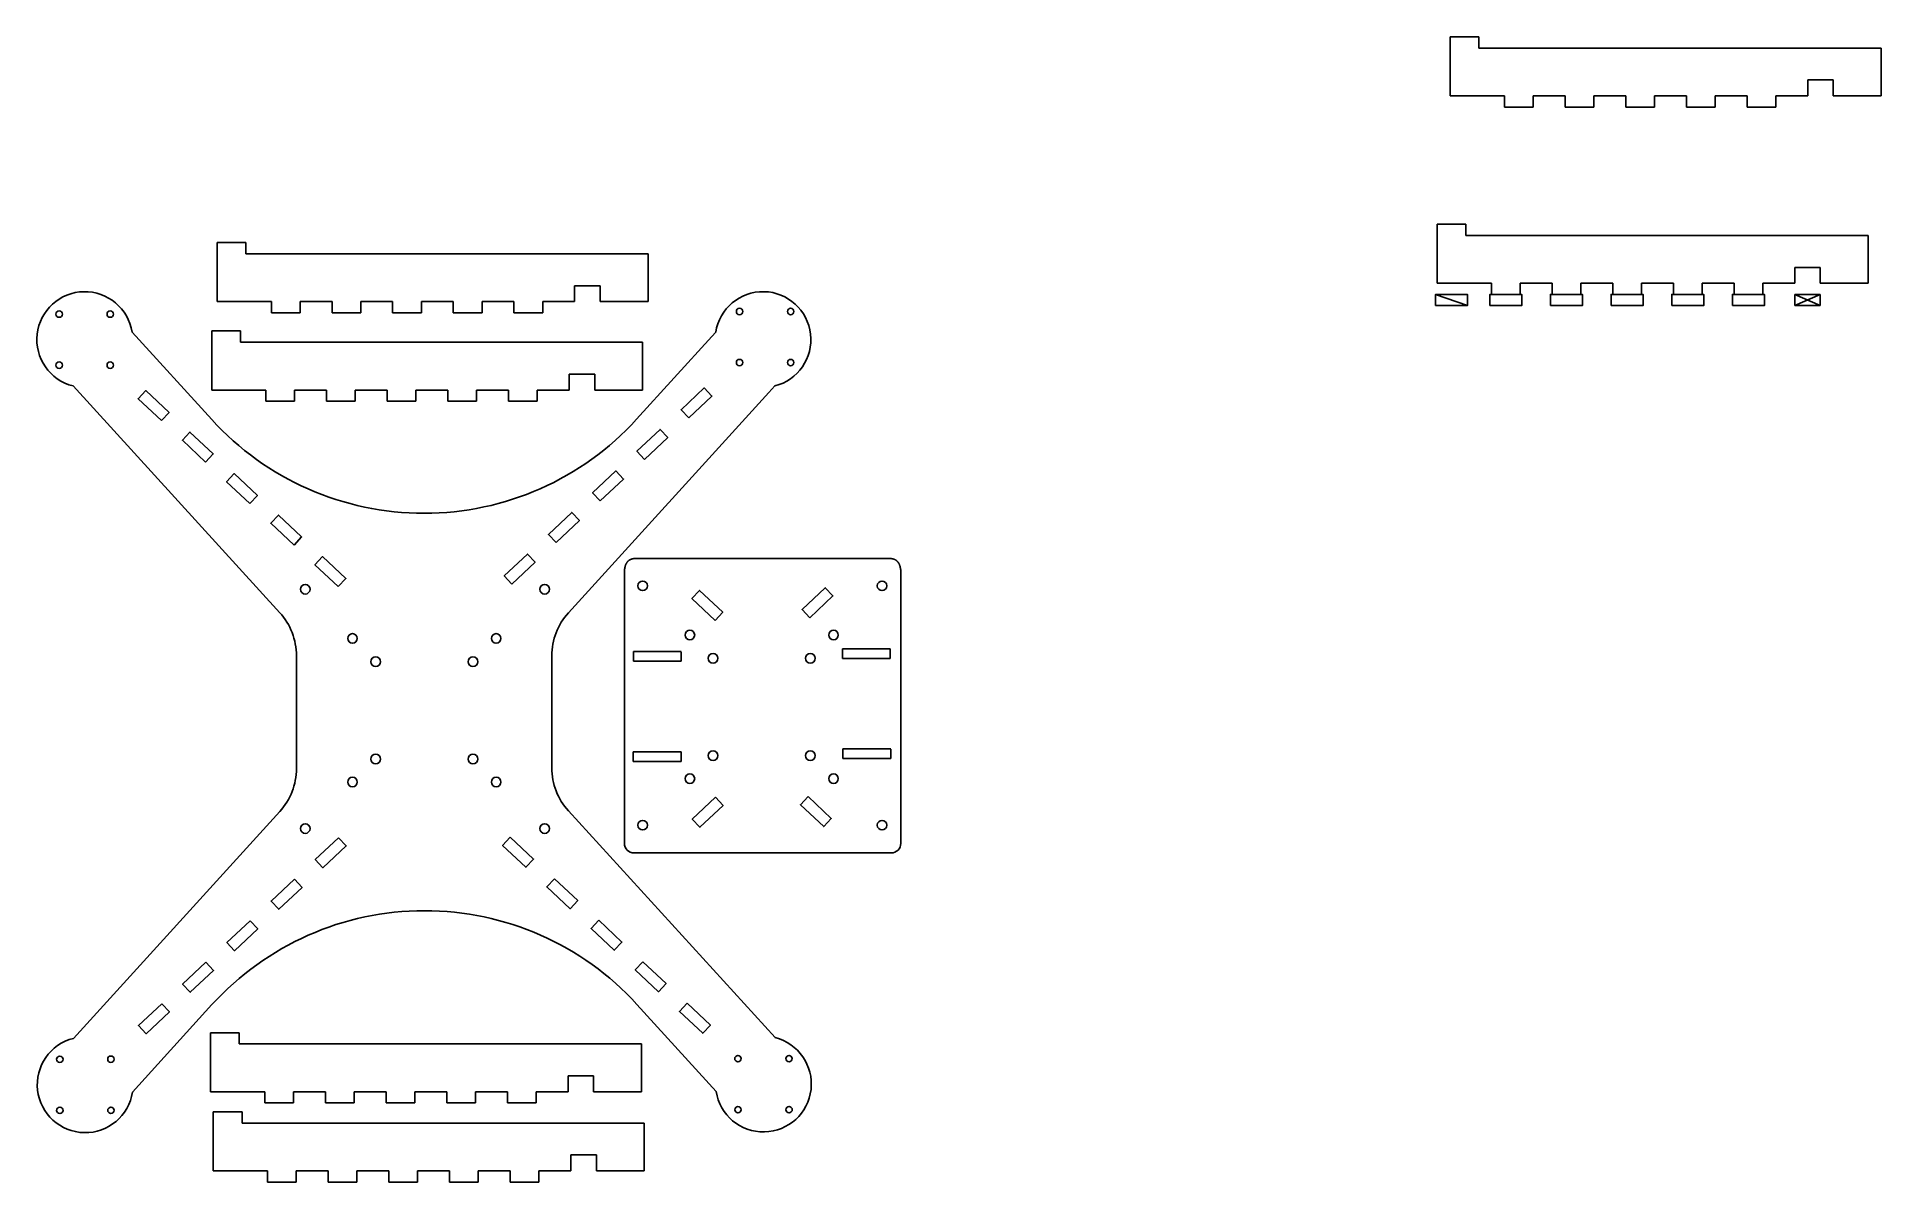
# Model space of a CAD drawing. Header units: millimetres. Extents: x 66 to 643, y 19 to 378.
import ezdxf

# ---------------------------------------------------------------- set-up
doc = ezdxf.new("R2010")
doc.units = ezdxf.units.MM
doc.layers.add('CORTES_INTERIORES', color=1, linetype='Continuous')
doc.layers.add('FRAME', color=7, linetype='Continuous')

msp = doc.modelspace()

# ---------------------------------------------------------------- linework, layer by layer
for p, q in [((508.5, 377.65), (517.5, 377.65)), ((508.5, 377.65), (508.5, 374.15)), ((517.5, 377.65), (517.5, 374.15)), ((508.5, 374.15), (508.5, 359.15)), ((517.5, 374.15), (643.5, 374.15)), ((643.5, 374.15), (643.5, 359.15)), ((620.5, 364.15), (620.5, 359.15)), ((620.5, 364.15), (628.5, 364.15)), ((628.5, 364.15), (628.5, 359.15)), ((508.5, 359.15), (525.5, 359.15)), ((534.5, 359.15), (544.5, 359.15)), ((553.5, 359.15), (563.5, 359.15)), ((572.5, 359.15), (582.5, 359.15)), ((591.5, 359.15), (601.5, 359.15)), ((610.5, 359.15), (620.5, 359.15)), ((628.5, 359.15), (643.5, 359.15)), ((504.42, 318.92), (513.42, 318.92)), ((504.42, 318.92), (504.42, 315.42)), ((513.42, 318.92), (513.42, 315.42)), ((122.19, 313.17), (131.19, 313.17)), ((122.19, 313.17), (122.19, 309.67)), ((131.19, 313.17), (131.19, 309.67)), ((504.42, 315.42), (504.42, 300.42)), ((513.42, 315.42), (639.42, 315.42)), ((639.42, 315.42), (639.42, 300.42)), ((122.19, 309.67), (122.19, 294.67)), ((131.19, 309.67), (257.19, 309.67)), ((257.19, 309.67), (257.19, 294.67)), ((616.42, 305.42), (616.42, 300.42)), ((616.42, 305.42), (624.42, 305.42)), ((624.42, 305.42), (624.42, 300.42)), ((122.19, 294.67), (139.19, 294.67)), ((148.19, 294.67), (158.19, 294.67)), ((167.19, 294.67), (177.19, 294.67)), ((186.19, 294.67), (196.19, 294.67)), ((205.19, 294.67), (215.19, 294.67)), ((224.19, 294.67), (234.19, 294.67)), ((234.19, 299.67), (234.19, 294.67)), ((234.19, 299.67), (242.19, 299.67)), ((242.19, 299.67), (242.19, 294.67)), ((242.19, 294.67), (257.19, 294.67)), ((503.92, 296.92), (513.92, 293.42)), ((504.42, 300.42), (521.42, 300.42)), ((530.42, 300.42), (540.42, 300.42)), ((549.42, 300.42), (559.42, 300.42)), ((568.42, 300.42), (578.42, 300.42)), ((587.42, 300.42), (597.42, 300.42)), ((606.42, 300.42), (616.42, 300.42)), ((616.42, 296.92), (616.42, 293.42)), ((616.42, 296.92), (624.42, 296.92)), ((616.42, 296.92), (624.42, 293.42)), ((616.42, 293.42), (624.42, 296.92)), ((624.42, 300.42), (639.42, 300.42)), ((624.42, 296.92), (624.42, 293.42)), ((616.42, 293.42), (624.45, 293.42)), ((120.49, 285.48), (129.49, 285.48)), ((120.49, 285.48), (120.49, 281.98)), ((129.49, 285.48), (129.49, 281.98)), ((120.49, 281.98), (120.49, 266.98)), ((129.49, 281.98), (255.49, 281.98)), ((255.49, 281.98), (255.49, 266.98)), ((232.49, 271.98), (232.49, 266.98)), ((232.49, 271.98), (240.49, 271.98)), ((240.49, 271.98), (240.49, 266.98)), ((120.49, 266.98), (137.49, 266.98)), ((146.49, 266.98), (156.49, 266.98)), ((165.49, 266.98), (175.49, 266.98)), ((184.49, 266.98), (194.49, 266.98)), ((203.49, 266.98), (213.49, 266.98)), ((222.49, 266.98), (232.49, 266.98)), ((240.49, 266.98), (255.49, 266.98)), ((120.15, 65.56), (129.15, 65.56)), ((120.15, 65.56), (120.15, 62.06)), ((129.15, 65.56), (129.15, 62.06)), ((120.15, 62.06), (120.15, 47.06)), ((129.15, 62.06), (255.15, 62.06)), ((255.15, 62.06), (255.15, 47.06)), ((232.15, 52.06), (232.15, 47.06)), ((232.15, 52.06), (240.15, 52.06)), ((240.15, 52.06), (240.15, 47.06)), ((120.15, 47.06), (137.15, 47.06)), ((146.15, 47.06), (156.15, 47.06)), ((165.15, 47.06), (175.15, 47.06)), ((184.15, 47.06), (194.15, 47.06)), ((203.15, 47.06), (213.15, 47.06)), ((222.15, 47.06), (232.15, 47.06)), ((240.15, 47.06), (255.15, 47.06)), ((121.01, 40.76), (130.01, 40.76)), ((121.01, 40.76), (121.01, 37.26)), ((130.01, 40.76), (130.01, 37.26)), ((121.01, 37.26), (121.01, 22.26)), ((130.01, 37.26), (256.01, 37.26)), ((256.01, 37.26), (256.01, 22.26)), ((233.01, 27.26), (233.01, 22.26)), ((233.01, 27.26), (241.01, 27.26)), ((241.01, 27.26), (241.01, 22.26)), ((121.01, 22.26), (138.01, 22.26)), ((147.01, 22.26), (157.01, 22.26)), ((166.01, 22.26), (176.01, 22.26)), ((185.01, 22.26), (195.01, 22.26)), ((204.01, 22.26), (214.01, 22.26)), ((223.01, 22.26), (233.01, 22.26)), ((241.01, 22.26), (256.01, 22.26))]:
    msp.add_line(p, q)
for points in [[(503.92, 293.42), (503.92, 296.92), (513.92, 296.92), (513.92, 293.42)], [(520.92, 293.42), (520.92, 296.92), (530.92, 296.92), (530.92, 293.42)], [(539.92, 293.42), (539.92, 296.92), (549.92, 296.92), (549.92, 293.42)], [(558.92, 293.42), (558.92, 296.92), (568.92, 296.92), (568.92, 293.42)], [(577.92, 293.42), (577.92, 296.92), (587.92, 296.92), (587.92, 293.42)], [(596.92, 293.42), (596.92, 296.92), (606.92, 296.92), (606.92, 293.42)]]:
    msp.add_lwpolyline(points, close=True)
at = {"layer": 'CORTES_INTERIORES', "color": 1, "linetype": 'Continuous'}
msp.add_line((252.92, 214.16), (253.43, 214.16), dxfattribs=at)
at = {"layer": 'CORTES_INTERIORES'}
for p, q in [((252.61, 185), (267.61, 185)), ((252.61, 182), (252.61, 185)), ((252.61, 181.98), (252.61, 184.98)), ((267.62, 181.98), (267.62, 184.98)), ((318.08, 185.88), (333.08, 185.88)), ((318.08, 182.88), (318.08, 185.88)), ((318.08, 182.87), (318.08, 185.87)), ((333.09, 182.87), (333.09, 185.87)), ((252.62, 181.98), (267.62, 181.98)), ((318.09, 182.87), (333.09, 182.87)), ((252.57, 153.6), (267.57, 153.6)), ((252.57, 150.6), (252.57, 153.6)), ((252.57, 150.59), (252.57, 153.59)), ((252.58, 150.59), (267.58, 150.59)), ((267.58, 150.59), (267.58, 153.59)), ((318.22, 154.49), (333.22, 154.49)), ((318.22, 151.49), (318.22, 154.49)), ((318.22, 151.47), (318.22, 154.47)), ((318.23, 151.47), (333.23, 151.47)), ((333.23, 151.47), (333.23, 154.47))]:
    msp.add_line(p, q, dxfattribs=at)
for points in [[(104.74, 257.4), (107.14, 259.96), (99.85, 266.8), (97.45, 264.25)], [(269.94, 258.23), (267.54, 260.78), (274.83, 267.63), (277.23, 265.08)], [(256.09, 245.22), (253.69, 247.77), (260.98, 254.62), (263.38, 252.07)], [(118.59, 244.4), (120.99, 246.95), (113.7, 253.79), (111.3, 251.24)], [(132.44, 231.39), (134.83, 233.94), (127.55, 240.78), (125.15, 238.23)], [(242.24, 232.21), (239.85, 234.76), (247.13, 241.61), (249.53, 239.06)], [(146.29, 218.38), (148.68, 220.93), (141.39, 227.78), (139, 225.22)], [(228.39, 219.2), (226, 221.75), (233.29, 228.6), (235.68, 226.05)], [(160.13, 205.37), (162.53, 207.92), (155.24, 214.77), (152.85, 212.22)], [(214.54, 206.19), (212.15, 208.74), (219.44, 215.59), (221.83, 213.04)], [(278.22, 194.79), (280.62, 197.34), (273.33, 204.19), (270.93, 201.64)], [(307.84, 195.61), (305.45, 198.17), (312.74, 205.01), (315.13, 202.46)], [(278.32, 139.37), (280.72, 136.82), (273.43, 129.98), (271.03, 132.53)], [(307.34, 139.55), (304.94, 137), (312.23, 130.15), (314.62, 132.7)], [(160.24, 126.67), (162.63, 124.12), (155.35, 117.27), (152.95, 119.82)], [(214.04, 126.85), (211.64, 124.29), (218.93, 117.45), (221.32, 120)], [(146.39, 113.66), (148.79, 111.11), (141.5, 104.26), (139.1, 106.82)], [(227.88, 113.84), (225.49, 111.29), (232.78, 104.44), (235.17, 106.99)], [(132.54, 100.65), (134.94, 98.1), (127.65, 91.26), (125.25, 93.81)], [(241.73, 100.83), (239.34, 98.28), (246.62, 91.43), (249.02, 93.98)], [(118.69, 87.64), (121.09, 85.09), (113.8, 78.25), (111.4, 80.8)], [(255.58, 87.82), (253.18, 85.27), (260.47, 78.42), (262.87, 80.97)], [(104.84, 74.64), (107.24, 72.08), (99.95, 65.24), (97.56, 67.79)], [(269.43, 74.81), (267.03, 72.26), (274.32, 65.41), (276.72, 67.96)]]:
    msp.add_lwpolyline(points, close=True, dxfattribs=at)
for centre in [(72.71, 290.77), (88.71, 290.77), (285.87, 291.59), (301.87, 291.59), (72.71, 274.77), (88.71, 274.77), (285.87, 275.59), (301.87, 275.59), (72.92, 57.25), (88.92, 57.27), (285.36, 57.45), (301.36, 57.46), (72.93, 41.25), (88.93, 41.27), (285.38, 41.45), (301.38, 41.46)]:
    msp.add_circle(centre, 1, dxfattribs=at)
at = {"layer": 'CORTES_INTERIORES', "linetype": 'Continuous'}
for centre in [(255.51, 205.61), (330.51, 205.61), (270.31, 190.2), (315.31, 190.2), (164.61, 189.13), (209.61, 189.13), (277.55, 182.91), (308.05, 182.91), (277.55, 152.41), (308.05, 152.41), (164.61, 144.13), (209.61, 144.13), (270.31, 145.2), (315.31, 145.2), (255.51, 130.61), (330.51, 130.61)]:
    msp.add_circle(centre, 1.5, dxfattribs=at)
at = {"layer": 'CORTES_INTERIORES', "color": 1, "linetype": 'Continuous'}
for centre in [(171.86, 181.85), (202.36, 181.85), (171.86, 151.35), (202.36, 151.35)]:
    msp.add_circle(centre, 1.5, dxfattribs=at)
at = {"layer": 'Defpoints', "color": 1, "linetype": 'Continuous'}
for centre in [(149.81, 204.54), (224.81, 204.54), (149.81, 129.54), (224.81, 129.54)]:
    msp.add_circle(centre, 1.5, dxfattribs=at)
at = {"layer": 'FRAME', "color": 0, "linetype": 'Continuous'}
for p, q in [((525.5, 359.15), (525.5, 355.65)), ((534.5, 359.15), (534.5, 355.65)), ((544.5, 359.15), (544.5, 355.65)), ((553.5, 359.15), (553.5, 355.65)), ((563.5, 359.15), (563.5, 355.65)), ((572.5, 359.15), (572.5, 355.65)), ((582.5, 359.15), (582.5, 355.65)), ((591.5, 359.15), (591.5, 355.65)), ((601.5, 359.15), (601.5, 355.65)), ((610.5, 359.15), (610.5, 355.65)), ((525.5, 355.65), (534.5, 355.65)), ((544.5, 355.65), (553.5, 355.65)), ((563.5, 355.65), (572.5, 355.65)), ((582.5, 355.65), (591.5, 355.65)), ((601.5, 355.65), (610.5, 355.65)), ((139.19, 294.67), (139.19, 291.17)), ((148.19, 294.67), (148.19, 291.17)), ((158.19, 294.67), (158.19, 291.17)), ((167.19, 294.67), (167.19, 291.17)), ((177.19, 294.67), (177.19, 291.17)), ((186.19, 294.67), (186.19, 291.17)), ((196.19, 294.67), (196.19, 291.17)), ((205.19, 294.67), (205.19, 291.17)), ((215.19, 294.67), (215.19, 291.17)), ((224.19, 294.67), (224.19, 291.17)), ((521.42, 300.42), (521.42, 296.92)), ((521.42, 296.92), (530.42, 296.92)), ((530.42, 300.42), (530.42, 296.92)), ((540.42, 300.42), (540.42, 296.92)), ((540.42, 296.92), (549.42, 296.92)), ((549.42, 300.42), (549.42, 296.92)), ((559.42, 300.42), (559.42, 296.92)), ((559.42, 296.92), (568.42, 296.92)), ((568.42, 300.42), (568.42, 296.92)), ((578.42, 300.42), (578.42, 296.92)), ((578.42, 296.92), (587.42, 296.92)), ((587.42, 300.42), (587.42, 296.92)), ((597.42, 300.42), (597.42, 296.92)), ((597.42, 296.92), (606.42, 296.92)), ((606.42, 300.42), (606.42, 296.92)), ((139.19, 291.17), (148.19, 291.17)), ((158.19, 291.17), (167.19, 291.17)), ((177.19, 291.17), (186.19, 291.17)), ((196.19, 291.17), (205.19, 291.17)), ((215.19, 291.17), (224.19, 291.17)), ((95.56, 285.09), (120.49, 257.73)), ((277.19, 283.74), (253.6, 257.8)), ((278.4, 285.07), (277.19, 283.74)), ((77.08, 268.25), (141.83, 197.2)), ((137.49, 266.98), (137.49, 263.48)), ((146.49, 266.98), (146.49, 263.48)), ((156.49, 266.98), (156.49, 263.48)), ((165.49, 266.98), (165.49, 263.48)), ((175.49, 266.98), (175.49, 263.48)), ((184.49, 266.98), (184.49, 263.48)), ((194.49, 266.98), (194.49, 263.48)), ((203.49, 266.98), (203.49, 263.48)), ((213.49, 266.98), (213.49, 263.48)), ((222.49, 266.98), (222.49, 263.48)), ((295.01, 266.18), (232.25, 197.16)), ((296.89, 268.25), (295.01, 266.18)), ((137.49, 263.48), (146.49, 263.48)), ((156.49, 263.48), (165.49, 263.48)), ((175.49, 263.48), (184.49, 263.48)), ((194.49, 263.48), (203.49, 263.48)), ((213.49, 263.48), (222.49, 263.48)), ((253.49, 214.16), (333.25, 214.16)), ((141.84, 134.9), (77.19, 63.8)), ((232.26, 135.09), (297.01, 64.04)), ((277.15, 121.92), (301.95, 121.92)), ((120.59, 74.37), (95.69, 46.98)), ((253.7, 74.45), (278.53, 47.2)), ((137.15, 47.06), (137.15, 43.56)), ((146.15, 47.06), (146.15, 43.56)), ((156.15, 47.06), (156.15, 43.56)), ((165.15, 47.06), (165.15, 43.56)), ((175.15, 47.06), (175.15, 43.56)), ((184.15, 47.06), (184.15, 43.56)), ((194.15, 47.06), (194.15, 43.56)), ((203.15, 47.06), (203.15, 43.56)), ((213.15, 47.06), (213.15, 43.56)), ((222.15, 47.06), (222.15, 43.56)), ((137.15, 43.56), (146.15, 43.56)), ((156.15, 43.56), (165.15, 43.56)), ((175.15, 43.56), (184.15, 43.56)), ((194.15, 43.56), (203.15, 43.56)), ((213.15, 43.56), (222.15, 43.56)), ((138.01, 22.26), (138.01, 18.76)), ((138.01, 18.76), (147.01, 18.76)), ((147.01, 22.26), (147.01, 18.76)), ((157.01, 22.26), (157.01, 18.76)), ((157.01, 18.76), (166.01, 18.76)), ((166.01, 22.26), (166.01, 18.76)), ((176.01, 22.26), (176.01, 18.76)), ((176.01, 18.76), (185.01, 18.76)), ((185.01, 22.26), (185.01, 18.76)), ((195.01, 22.26), (195.01, 18.76)), ((195.01, 18.76), (204.01, 18.76)), ((204.01, 22.26), (204.01, 18.76)), ((214.01, 22.26), (214.01, 18.76)), ((214.01, 18.76), (223.01, 18.76)), ((223.01, 22.26), (223.01, 18.76))]:
    msp.add_line(p, q, dxfattribs=at)
at = {"layer": 'FRAME', "color": 0}
for p, q in [((249.79, 209.83), (249.79, 124.92)), ((336.39, 124.92), (336.39, 209.72)), ((147.04, 148.35), (147.04, 183.73)), ((227.04, 148.56), (227.04, 183.7)), ((252.79, 121.92), (277.15, 121.92)), ((333.39, 121.92), (301.95, 121.92))]:
    msp.add_line(p, q, dxfattribs=at)
for points in [[(249.79, 209.72), (249.79, 209.95), (249.8, 210.17), (249.81, 210.39), (249.83, 210.6), (249.85, 210.8), (249.88, 211), (249.91, 211.18), (249.94, 211.37), (249.98, 211.54), (250.03, 211.71), (250.08, 211.87), (250.1, 211.95), (250.13, 212.03), (250.16, 212.1), (250.18, 212.18), (250.21, 212.25), (250.24, 212.32), (250.28, 212.39), (250.31, 212.46), (250.34, 212.52), (250.37, 212.59), (250.41, 212.65), (250.45, 212.71), (250.48, 212.77), (250.52, 212.83), (250.56, 212.89), (250.6, 212.95), (250.64, 213), (250.68, 213.05), (250.72, 213.11), (250.76, 213.16), (250.8, 213.21), (250.85, 213.25), (250.89, 213.3), (250.94, 213.35), (250.98, 213.39), (251.03, 213.43), (251.08, 213.47), (251.12, 213.51), (251.17, 213.55), (251.22, 213.59), (251.27, 213.62), (251.32, 213.66), (251.37, 213.69), (251.42, 213.72), (251.48, 213.75), (251.53, 213.78), (251.58, 213.81), (251.64, 213.84), (251.69, 213.87), (251.74, 213.89), (251.8, 213.91), (251.86, 213.94), (251.91, 213.96), (251.97, 213.98), (252.02, 214), (252.08, 214.02), (252.14, 214.03), (252.2, 214.05), (252.26, 214.06), (252.32, 214.08), (252.38, 214.09), (252.44, 214.1), (252.5, 214.11), (252.56, 214.12), (252.68, 214.14), (252.8, 214.15), (252.92, 214.16), (253.05, 214.16), (253.17, 214.16), (253.3, 214.16), (253.43, 214.15), (253.49, 214.15)], [(336.39, 209.72), (336.39, 209.95), (336.38, 210.17), (336.37, 210.39), (336.35, 210.6), (336.33, 210.8), (336.3, 211), (336.27, 211.18), (336.23, 211.37), (336.19, 211.54), (336.15, 211.71), (336.1, 211.87), (336.07, 211.95), (336.05, 212.03), (336.02, 212.1), (335.99, 212.18), (335.96, 212.25), (335.93, 212.32), (335.9, 212.39), (335.87, 212.46), (335.84, 212.52), (335.8, 212.59), (335.77, 212.65), (335.73, 212.71), (335.69, 212.77), (335.66, 212.83), (335.62, 212.89), (335.58, 212.95), (335.54, 213), (335.5, 213.05), (335.46, 213.11), (335.42, 213.16), (335.37, 213.21), (335.33, 213.25), (335.28, 213.3), (335.24, 213.34), (335.19, 213.39), (335.15, 213.43), (335.1, 213.47), (335.05, 213.51), (335, 213.55), (334.95, 213.59), (334.9, 213.62), (334.85, 213.66), (334.8, 213.69), (334.75, 213.72), (334.7, 213.75), (334.65, 213.78), (334.59, 213.81), (334.54, 213.84), (334.49, 213.86), (334.43, 213.89), (334.38, 213.91), (334.32, 213.94), (334.26, 213.96), (334.21, 213.98), (334.15, 214), (334.09, 214.01), (334.04, 214.03), (333.98, 214.05), (333.92, 214.06), (333.86, 214.08), (333.8, 214.09), (333.74, 214.1), (333.68, 214.11), (333.62, 214.12), (333.5, 214.14), (333.38, 214.15), (333.25, 214.16)]]:
    msp.add_lwpolyline(points, dxfattribs=at)
at = {"layer": 'FRAME', "color": 0, "linetype": 'Continuous'}
for centre, radius, start, end in [((80.73, 282.8), 15, 8.78707, 255.90169), ((293.22, 282.8), 15, 284.16165, 171.27627), ((187.01, 318.35), 90, 222.34438, 317.71896), ((187.18, 13.82), 90, 42.34438, 137.71896), ((80.86, 49.26), 15, 104.16165, 351.27627), ((293.35, 49.49), 15, 188.78707, 75.90169)]:
    msp.add_arc(centre, radius, start, end, dxfattribs=at)
at = {"layer": 'FRAME', "color": 0}
for centre, radius, start, end in [((127.04, 183.73), 20, 0, 42.34438), ((247.04, 183.7), 20, 137.71896, 180), ((127.04, 148.35), 20, 317.71896, 0), ((247.04, 148.56), 20, 180, 222.34438), ((252.79, 124.92), 3, 180, 270), ((333.39, 124.92), 3, 270, 360)]:
    msp.add_arc(centre, radius, start, end, dxfattribs=at)

doc.saveas('drawing.dxf')
